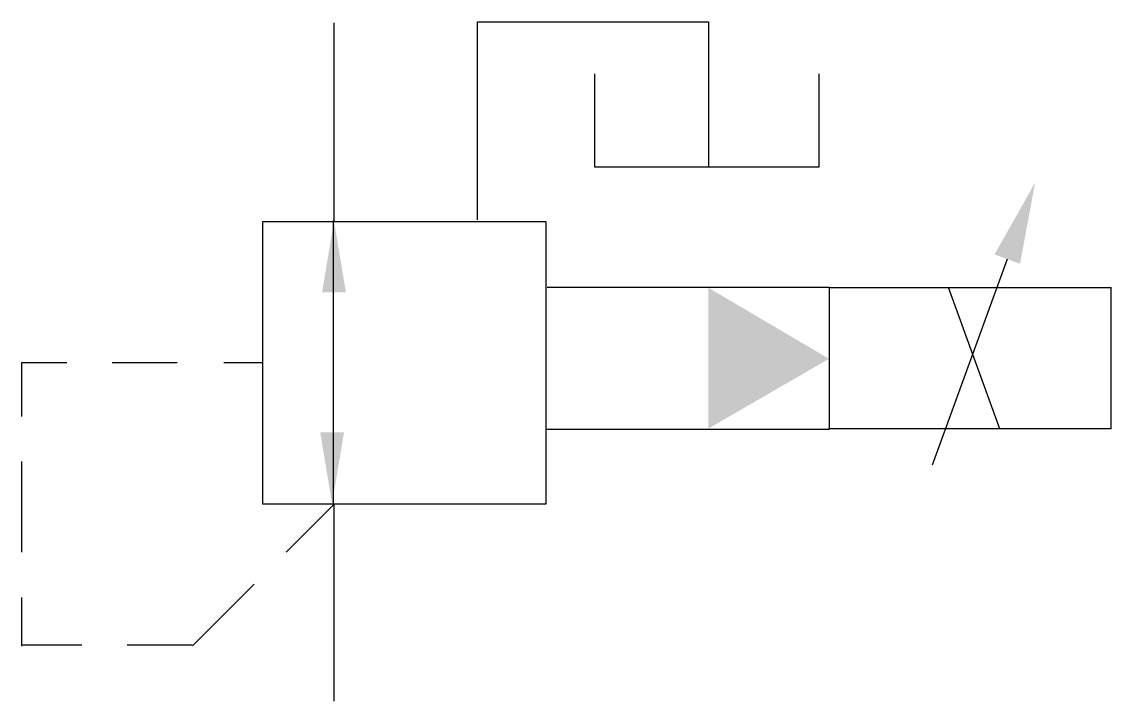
# Model space of a CAD drawing. Extents: x 248.6 to 287.1, y 467.4 to 491.4.
import ezdxf

# ---------------------------------------------------------------- set-up
doc = ezdxf.new("R2010")
doc.units = 0
doc.header["$LTSCALE"] = 5
doc.header["$MEASUREMENT"] = 0
doc.layers.add('11', color=1, linetype='CONTINUOUS')
doc.layers.add('12', color=2, linetype='CONTINUOUS')

# ---------------------------------------------------------------- blocks, each defined once
blk = doc.blocks.new('5171', base_point=(201.305, 88.5))
at = {"layer": '11'}
for p, q in [((201.383, 88.426), (201.383, 93.426)), ((213.383, 93.426), (213.383, 88.426)), ((213.383, 88.426), (201.383, 88.426))]:
    blk.add_line(p, q, dxfattribs=at)
blk = doc.blocks.new('5221', base_point=(319.601, 303.802))
at = {"layer": '11'}
blk.add_line((318.28, 300.922), (315.625, 293.628), dxfattribs=at)
at = {"layer": '12'}
blk.add_solid([(317.829, 301.086), (318.731, 300.758), (319.265, 303.628)], dxfattribs=at)

msp = doc.modelspace()

# ---------------------------------------------------------------- linework, layer by layer
at = {"layer": '11'}
for p, q in [((259.608, 491.361), (259.608, 484.33)), ((264.687, 491.393), (272.861, 491.393)), ((264.687, 484.393), (264.687, 491.393)), ((272.861, 491.393), (272.861, 486.291)), ((257.105, 484.33), (267.105, 484.33)), ((257.105, 474.33), (257.105, 484.33)), ((259.59, 484.371), (259.59, 474.356)), ((267.105, 484.33), (267.105, 474.33)), ((277.128, 481.992), (267.148, 481.992)), ((277.093, 481.994), (287.093, 481.994)), ((277.128, 476.992), (277.128, 481.992)), ((283.156, 476.994), (281.336, 481.994)), ((287.093, 476.994), (287.093, 481.994)), ((267.128, 476.992), (277.128, 476.992)), ((287.093, 476.994), (277.093, 476.994)), ((267.105, 474.33), (257.105, 474.33)), ((259.608, 474.33), (259.608, 467.366))]:
    msp.add_line(p, q, dxfattribs=at)
at = {"layer": '12'}
for p, q in [((248.579, 477.438), (248.579, 479.345)), ((250.169, 479.332), (248.579, 479.332)), ((254.071, 479.332), (251.769, 479.332)), ((257.105, 479.332), (255.723, 479.332)), ((248.579, 472.638), (248.579, 475.838)), ((259.625, 474.335), (257.93, 472.64)), ((256.798, 471.509), (254.616, 469.326)), ((248.579, 469.318), (248.579, 471.038)), ((250.703, 469.353), (248.579, 469.353)), ((254.605, 469.353), (252.303, 469.353))]:
    msp.add_line(p, q, dxfattribs=at)
for points in [[(259.196, 481.826), (260.036, 481.826), (259.616, 484.346)], [(272.848, 477.007), (277.118, 479.475), (272.848, 481.989)], [(259.13, 476.876), (259.97, 476.876), (259.55, 474.356)]]:
    msp.add_solid(points, dxfattribs=at)

# ---------------------------------------------------------------- block references
at = {"layer": '11', "xscale": 0.66, "yscale": 0.66, "zscale": 0.66}
msp.add_blockref('5171', (268.782, 486.298), dxfattribs=at)
at = {"layer": '11'}
msp.add_blockref('5221', (284.74, 485.882), dxfattribs=at)

doc.saveas('drawing.dxf')
